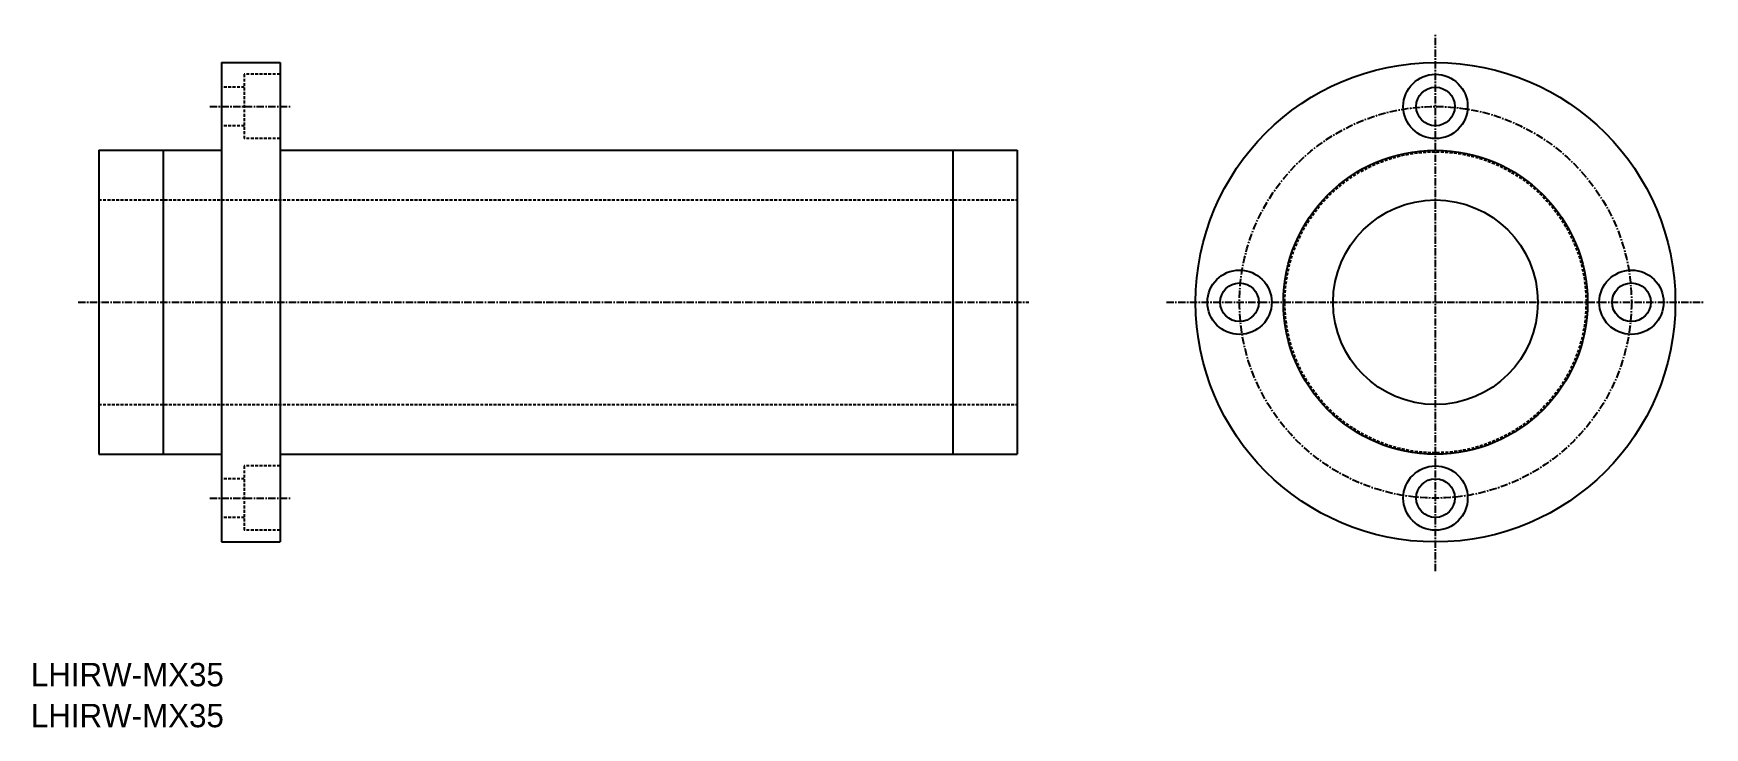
# Model space of a CAD drawing. Extents: x 352 to 638, y -262 to -143.
import ezdxf

# ---------------------------------------------------------------- set-up
doc = ezdxf.new("R2010")
doc.units = 0
doc.linetypes.add('CENTER', pattern=[2, 1.25, -0.25, 0.25, -0.25])
doc.linetypes.add('DASHED', pattern=[0.75, 0.5, -0.25])
doc.layers.get('0').update_dxf_attribs({"linetype": 'CONTINUOUS'})
doc.layers.add('CENTER', color=1, linetype='CENTER')

msp = doc.modelspace()

# ---------------------------------------------------------------- linework, layer by layer
at = {"color": 7, "linetype": 'CONTINUOUS'}
for p, q in [((384.29, -147.83), (394.29, -147.83)), ((384.29, -147.83), (384.29, -229.83)), ((394.29, -147.83), (394.29, -229.83)), ((363.29, -162.83), (384.29, -162.83)), ((363.29, -162.83), (363.29, -214.83)), ((374.29, -162.83), (374.29, -214.83)), ((394.29, -162.83), (520.29, -162.83)), ((509.29, -162.83), (509.29, -214.83)), ((520.29, -162.83), (520.29, -214.83)), ((363.29, -214.83), (384.29, -214.83)), ((394.29, -214.83), (520.29, -214.83)), ((384.29, -229.83), (394.29, -229.83))]:
    msp.add_line(p, q, dxfattribs=at)
at = {"color": 3, "linetype": 'DASHED'}
for p, q in [((388.19, -149.83), (388.19, -160.83)), ((394.29, -149.83), (388.19, -149.83)), ((388.19, -152.03), (384.29, -152.03)), ((388.19, -158.63), (384.29, -158.63)), ((394.29, -160.83), (388.19, -160.83)), ((363.29, -171.33), (520.29, -171.33)), ((363.29, -206.33), (520.29, -206.33)), ((388.19, -216.83), (388.19, -227.83)), ((394.29, -216.83), (388.19, -216.83)), ((388.19, -219.03), (384.29, -219.03)), ((388.19, -225.63), (384.29, -225.63)), ((394.29, -227.83), (388.19, -227.83))]:
    msp.add_line(p, q, dxfattribs=at)
at = {"color": 7, "linetype": 'CONTINUOUS'}
for centre, radius in [((591.82, -188.83), 41), ((591.82, -155.33), 5.5), ((591.82, -155.33), 3.3), ((591.82, -188.83), 26), ((591.82, -188.83), 17.5), ((558.32, -188.83), 5.5), ((558.32, -188.83), 3.3), ((625.32, -188.83), 5.5), ((625.32, -188.83), 3.3), ((591.82, -222.33), 5.5), ((591.82, -222.33), 3.3)]:
    msp.add_circle(centre, radius, dxfattribs=at)
at = {"color": 3, "linetype": 'DASHED'}
msp.add_circle((591.82, -188.83), 25.75, dxfattribs=at)
at = {"layer": 'CENTER', "color": 1, "linetype": 'CENTER'}
for p, q in [((591.82, -234.83), (591.82, -142.83)), ((382.29, -155.33), (396.29, -155.33)), ((359.79, -188.83), (522.29, -188.83)), ((545.82, -188.83), (637.82, -188.83)), ((382.29, -222.33), (396.29, -222.33))]:
    msp.add_line(p, q, dxfattribs=at)
msp.add_circle((591.82, -188.83), 33.5, dxfattribs=at)

# ---------------------------------------------------------------- texts
at = {"color": 7, "linetype": 'CONTINUOUS'}
for p in [(351.7, -254.52), (351.7, -261.53)]:
    msp.add_text('LHIRW-MX35', height=4, dxfattribs=at).set_placement(p)

doc.saveas('drawing.dxf')
